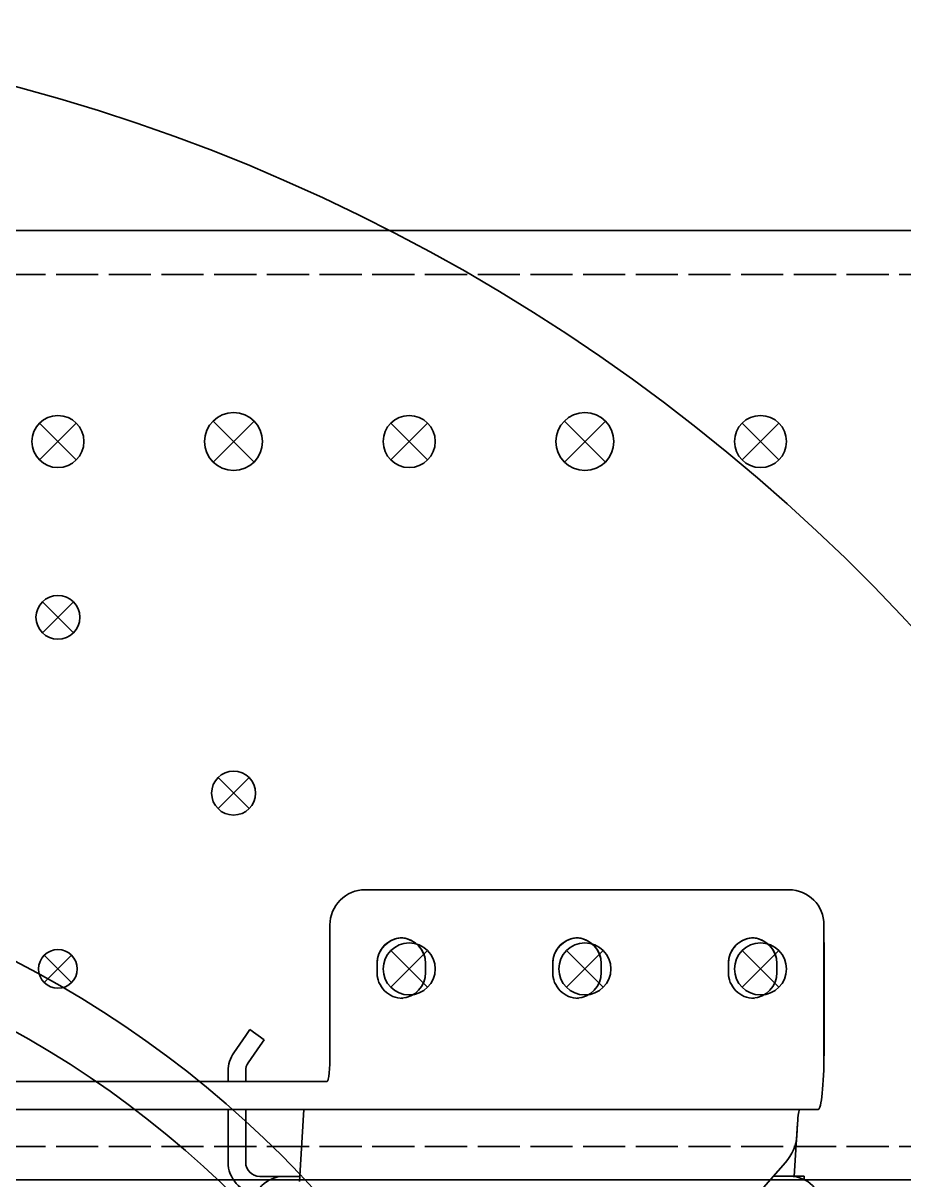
# Model space of a CAD drawing. Header units: millimetres. Extents: x 120 to 10915, y 515 to 8014.
# Drawn here: x 2090.1 to 2340.8, y 4900 to 5229 of the extents above; entities that cross this region are included whole.
import ezdxf

# ---------------------------------------------------------------- set-up
doc = ezdxf.new("R2010")
doc.units = ezdxf.units.MM
doc.linetypes.add('DASHED', pattern=[15, 12, -3])
doc.layers.get('0').update_dxf_attribs({"lineweight": 13})
for name, color, linetype, lineweight in [('201_Dimensions', 7, 'Continuous', 13), ('203_Chassis_left_side_view', 7, 'Continuous', 13), ('204_Chassis_mid_side_view', 7, 'Continuous', 13), ('211_Frame_holes_left_side_view', 7, 'Continuous', 13), ('212_Frame_holes_right_side_view', 7, 'Continuous', 13)]:
    doc.layers.add(name, color=color, linetype=linetype, lineweight=lineweight)

# ---------------------------------------------------------------- blocks, each defined once
blk = doc.blocks.new('3068684')
at = {"layer": '203_Chassis_left_side_view', "color": 3, "lineweight": 35}
for p, q in [((4055, 1270), (920, 1270)), ((4055, 1000), (920, 1000))]:
    blk.add_line(p, q, dxfattribs=at)
blk = doc.blocks.new('3254123')
at = {"layer": '203_Chassis_left_side_view', "color": 4, "linetype": 'DASHED', "lineweight": 35}
for p, q in [((3251.491565, 1257.5), (1477.491565, 1257.5)), ((3251.491565, 1009.5), (1535.491565, 1009.5))]:
    blk.add_line(p, q, dxfattribs=at)
blk = doc.blocks.new('3168903')
at = {"layer": '204_Chassis_mid_side_view', "color": 3, "lineweight": 35}
for p, q in [((2188.23, 1082.5), (2187.39, 1082.5)), ((2188.23, 1082.5), (2308.12, 1082.5)), ((2177.45, 1036.01), (2177.45, 1072.5)), ((2318.06, 1072.5), (2318.06, 1036)), ((2318.07, 1035.99), (2318.07, 1067.48)), ((2190.84, 1061.51), (2190.84, 1059.01)), ((2190.84, 1058.99), (2190.84, 1061.49)), ((2204.67, 1061.5), (2204.67, 1059)), ((2240.84, 1061.5), (2240.84, 1059)), ((2240.84, 1061.49), (2240.84, 1058.99)), ((2254.67, 1061.5), (2254.67, 1059)), ((2290.84, 1061.5), (2290.84, 1059)), ((2290.84, 1061.49), (2290.84, 1058.99)), ((2304.67, 1061.5), (2304.67, 1059)), ((2150.08, 1036.16), (2153.52, 1041.08)), ((2154.67, 1042.72), (2153.52, 1041.08)), ((2154.67, 1042.72), (2158.76, 1039.85)), ((2158.76, 1039.85), (2157.62, 1038.21)), ((2157.62, 1038.21), (2154.17, 1033.3)), ((2148.45, 1028.01), (2148.45, 1031)), ((2153.45, 1031), (2153.45, 1028.01)), ((1987.56, 1028.02), (2171.15, 1028.01)), ((2176.6, 1028.01), (2171.15, 1028.01)), ((2176.63, 1028.01), (2176.6, 1028.01)), ((1987.56, 1020.02), (2171.15, 1020.01)), ((2148.45, 1005), (2148.45, 1020.01)), ((2153.45, 1020.01), (2153.45, 1005)), ((2170.01, 1020.01), (2168.78, 999.51)), ((2176.6, 1020.01), (2171.15, 1020.01)), ((2171.45, 1020.01), (2171.43, 1020)), ((2176.6, 1020.01), (2176.61, 1020.01)), ((2176.64, 1020.01), (2176.6, 1020.01)), ((2176.61, 1020.01), (2316.39, 1020)), ((2309.62, 1001.01), (2310.52, 1015.99)), ((2310.31, 1012.49), (2310.52, 1016)), ((2298.76, 995.5), (2307.07, 1004.94)), ((2162.45, 1001), (2157.45, 1001)), ((2164.45, 1001), (2162.45, 1001)), ((2164.45, 1001), (2168.87, 1001)), ((2303.61, 1001.01), (2308.45, 1001.01)), ((2308.49, 1001.01), (2312.45, 1001.01)), ((2312.45, 1000.07), (2312.45, 1001.01))]:
    blk.add_line(p, q, dxfattribs=at)
for centre, radius, start, end in [((2157.45, 1031), 9, 145.0028, 180.0028), ((2157.45, 1031), 4, 145.0028, 180.0028), ((2157.45, 1005), 9, 180.0028, 263.4121), ((2157.45, 1005), 4, 180.0028, 270.0028), ((2164.45, 992), 9, 90.0028, 180.0028), ((2308.45, 992.01), 9, 0.0016, 90.0028)]:
    blk.add_arc(centre, radius, start, end, dxfattribs=at)
for centre, major_axis, ratio, start_param, end_param in [((2187.39, 1072.5), (0, 10), 0.994543, 6.283136, 7.853933), ((2308.12, 1072.5), (0, 10), 0.994543, 4.71234, 6.283136), ((2198.17, 1061.5), (0, 7.37), 0.994543, 6.283136, 7.853933), ((2198.18, 1061.49), (0, 7.37), 0.994543, 0.056914, 1.570845), ((2197.34, 1061.49), (0, 7.37), 0.994543, 4.983493, 6.24185), ((2197.34, 1061.5), (0, 7.37), 0.994543, 4.71234, 6.226272), ((2248.17, 1061.5), (0, 7.37), 0.994543, 6.283136, 7.853933), ((2248.18, 1061.49), (0, 7.37), 0.994543, 0.056914, 1.570845), ((2247.34, 1061.49), (0, 7.37), 0.994543, 4.984208, 6.241776), ((2247.34, 1061.5), (0, 7.37), 0.994543, 4.71234, 6.226272), ((2298.17, 1061.5), (0, 7.37), 0.994543, 6.283136, 7.853933), ((2298.18, 1061.49), (0, 7.37), 0.994543, 0.056914, 1.570845), ((2297.34, 1061.49), (0, 7.37), 0.994543, 4.984929, 6.241702), ((2297.34, 1061.5), (0, 7.37), 0.994543, 4.71234, 6.226272), ((2303.15, 1067.49), (0, 15), 0.994543, 4.712438, 4.736987), ((2198.17, 1059), (0, 7.37), 0.994543, 1.570747, 3.141544), ((2198.18, 1058.99), (0, 7.37), 0.994543, 1.570845, 1.838826), ((2197.34, 1059), (0, 7.37), 0.994543, 3.19852, 4.71234), ((2248.17, 1059), (0, 7.37), 0.994543, 1.570747, 3.141544), ((2248.18, 1058.99), (0, 7.37), 0.994543, 1.570845, 1.839537), ((2247.34, 1059), (0, 7.37), 0.994543, 3.19852, 4.71234), ((2298.17, 1059), (0, 7.37), 0.994543, 1.570747, 3.141544), ((2298.18, 1058.99), (0, 7.37), 0.994543, 1.570845, 1.840255), ((2297.34, 1059), (0, 7.37), 0.994543, 3.19852, 4.71234), ((2176.61, 1036.01), (0, -8), 0.104325, 0.019342, 1.570801), ((2316.39, 1036), (0, -16), 0.104325, 0.000005, 1.570801), ((2316.4, 1035.99), (0, 16), 0.104325, 3.141588, 4.712384), ((2311.24, 1012), (0, 8), 0.104325, 0.000005, 1.047203), ((2311.24, 1011.99), (0, -8), 0.104325, 3.141588, 4.188785), ((2295.39, 1012.49), (14.76, 2.67), 0.861302, 5.456138, 6.076388)]:
    blk.add_ellipse(centre, major_axis=major_axis, ratio=ratio, start_param=start_param, end_param=end_param, dxfattribs=at)
blk = doc.blocks.new('2833342')
at = {"layer": '203_Chassis_left_side_view', "color": 3, "lineweight": 35}
for radius in [302.37, 284.75]:
    blk.add_circle((1950, 793), radius, dxfattribs=at)
blk.add_arc((1950, 793), 536, 292.2753, 247.7247, dxfattribs=at)
blk = doc.blocks.new('BLOCK39')
at = {"layer": '201_Dimensions', "color": 2, "lineweight": 18}
blk.add_line((920, 1270), (2986, 1270), dxfattribs=at)
blk = doc.blocks.new('BLOCK40')
at = {"layer": '201_Dimensions', "color": 2, "lineweight": 18}
blk.add_line((920, 1270), (3061, 1270), dxfattribs=at)
blk = doc.blocks.new('BLOCK41')
at = {"layer": '201_Dimensions', "color": 2, "lineweight": 18}
blk.add_line((920, 1270), (5727, 1270), dxfattribs=at)
blk = doc.blocks.new('BLOCK42')
at = {"layer": '201_Dimensions', "color": 2, "lineweight": 18}
blk.add_line((920, 1270), (5927, 1270), dxfattribs=at)
blk = doc.blocks.new('BLOCK43')
at = {"layer": '201_Dimensions', "color": 2, "lineweight": 18}
blk.add_line((920, 1270), (2866.997559, 1270), dxfattribs=at)
blk = doc.blocks.new('BLOCK44')
at = {"layer": '201_Dimensions', "color": 2, "lineweight": 18}
blk.add_line((920, 1270), (10482.000977, 1270), dxfattribs=at)

msp = doc.modelspace()

# ---------------------------------------------------------------- linework, layer by layer
at = {"layer": '211_Frame_holes_left_side_view', "color": 3, "lineweight": 35}
for p, q in [((2105.23259, 5115.23259), (2094.76741, 5104.76741)), ((2105.23259, 5104.76741), (2094.76741, 5115.23259)), ((2155.833297, 5115.833631), (2144.166035, 5104.166369)), ((2155.833297, 5104.166369), (2144.166035, 5115.833631)), ((2155.833297, 5115.833631), (2144.166035, 5104.166369)), ((2155.833297, 5104.166369), (2144.166035, 5115.833631)), ((2205.232618, 5115.23259), (2194.767438, 5104.76741)), ((2205.232618, 5104.76741), (2194.767438, 5115.23259)), ((2205.232618, 5115.23259), (2194.767438, 5104.76741)), ((2205.232618, 5104.76741), (2194.767438, 5115.23259)), ((2255.832639, 5115.833631), (2244.165377, 5104.166369)), ((2255.832639, 5104.166369), (2244.165377, 5115.833631)), ((2255.832639, 5115.833631), (2244.165377, 5104.166369)), ((2255.832639, 5104.166369), (2244.165377, 5115.833631)), ((2305.232557, 5115.23259), (2294.767377, 5104.76741)), ((2305.232557, 5104.76741), (2294.767377, 5115.23259)), ((2104.419388, 5064.419297), (2095.580554, 5055.580463)), ((2104.419388, 5055.580463), (2095.580554, 5064.419297)), ((2205.232581, 4965.232581), (2194.767401, 4954.767401)), ((2205.232581, 4954.767401), (2194.767401, 4965.232581)), ((2205.232593, 4965.23259), (2194.767413, 4954.76741)), ((2205.232593, 4954.76741), (2194.767413, 4965.23259)), ((2255.232587, 4965.232581), (2244.767407, 4954.767401)), ((2255.232587, 4954.767401), (2244.767407, 4965.232581)), ((2255.232657, 4965.23259), (2244.767477, 4954.76741)), ((2255.232657, 4954.76741), (2244.767477, 4965.23259)), ((2305.23259, 4965.23259), (2294.76741, 4954.76741)), ((2305.23259, 4954.76741), (2294.76741, 4965.23259))]:
    msp.add_line(p, q, dxfattribs=at)
for centre, radius in [((2100, 5110), 7.4), ((2149.999666, 5110), 8.25), ((2149.999666, 5110), 8.25), ((2200.000028, 5110), 7.4), ((2200.000028, 5110), 7.4), ((2249.999008, 5110), 8.25), ((2249.999008, 5110), 8.25), ((2299.999967, 5110), 7.4), ((2099.999971, 5059.99988), 6.25), ((2199.999991, 4959.999991), 7.4), ((2200.000003, 4960), 7.4), ((2249.999997, 4959.999991), 7.4), ((2250.000067, 4960), 7.4), ((2300, 4960), 7.4)]:
    msp.add_circle(centre, radius, dxfattribs=at)
at = {"layer": '212_Frame_holes_right_side_view', "color": 3, "lineweight": 35}
for p, q in [((2105.232589, 5115.23259), (2094.767409, 5104.76741)), ((2105.232589, 5104.76741), (2094.767409, 5115.23259)), ((2155.833255, 5115.833098), (2144.165993, 5104.165836)), ((2155.833255, 5104.165836), (2144.165993, 5115.833098)), ((2155.833296, 5115.833131), (2144.166034, 5104.165869)), ((2155.833296, 5104.165869), (2144.166034, 5115.833131)), ((2205.232577, 5115.232557), (2194.767397, 5104.767377)), ((2205.232577, 5104.767377), (2194.767397, 5115.232557)), ((2205.232617, 5115.23259), (2194.767437, 5104.76741)), ((2205.232617, 5104.76741), (2194.767437, 5115.23259)), ((2255.832599, 5115.833098), (2244.165337, 5104.165836)), ((2255.832599, 5104.165836), (2244.165337, 5115.833098)), ((2255.832638, 5115.833131), (2244.165376, 5104.165869)), ((2255.832638, 5104.165869), (2244.165376, 5115.833131)), ((2305.232556, 5115.23259), (2294.767376, 5104.76741)), ((2305.232556, 5104.76741), (2294.767376, 5115.23259)), ((2154.41903, 5014.419384), (2145.580196, 5005.58055)), ((2154.41903, 5005.58055), (2145.580196, 5014.419384)), ((2205.232562, 4965.23259), (2194.767382, 4954.76741)), ((2205.232562, 4954.76741), (2194.767382, 4965.23259)), ((2255.232626, 4965.23259), (2244.767446, 4954.76741)), ((2255.232626, 4954.76741), (2244.767446, 4965.23259)), ((2305.23259, 4965.23259), (2294.76741, 4954.76741)), ((2305.23259, 4954.76741), (2294.76741, 4965.23259)), ((2103.889102, 4963.889087), (2096.110928, 4956.110913)), ((2103.889102, 4956.110913), (2096.110928, 4963.889087))]:
    msp.add_line(p, q, dxfattribs=at)
for centre, radius in [((2099.999999, 5110), 7.4), ((2149.999624, 5109.999467), 8.25), ((2149.999665, 5109.9995), 8.25), ((2199.999987, 5109.999967), 7.4), ((2200.000027, 5110), 7.4), ((2249.998968, 5109.999467), 8.25), ((2249.999007, 5109.9995), 8.25), ((2299.999966, 5110), 7.4), ((2149.999613, 5009.999967), 6.25), ((2100.000015, 4960), 5.5), ((2199.999972, 4960), 7.4), ((2250.000036, 4960), 7.4), ((2300, 4960), 7.4)]:
    msp.add_circle(centre, radius, dxfattribs=at)

# ---------------------------------------------------------------- block references
at = {"color": 7, "lineweight": 35}
for name in ['2833342', '3068684', '3254123', '3168903']:
    msp.add_blockref(name, (0, 3900), dxfattribs=at)
at = {"layer": '201_Dimensions', "lineweight": 0}
for name in ['BLOCK39', 'BLOCK40', 'BLOCK43', 'BLOCK44', 'BLOCK42', 'BLOCK41']:
    msp.add_blockref(name, (0, 3900), dxfattribs=at)

doc.saveas('drawing.dxf')
